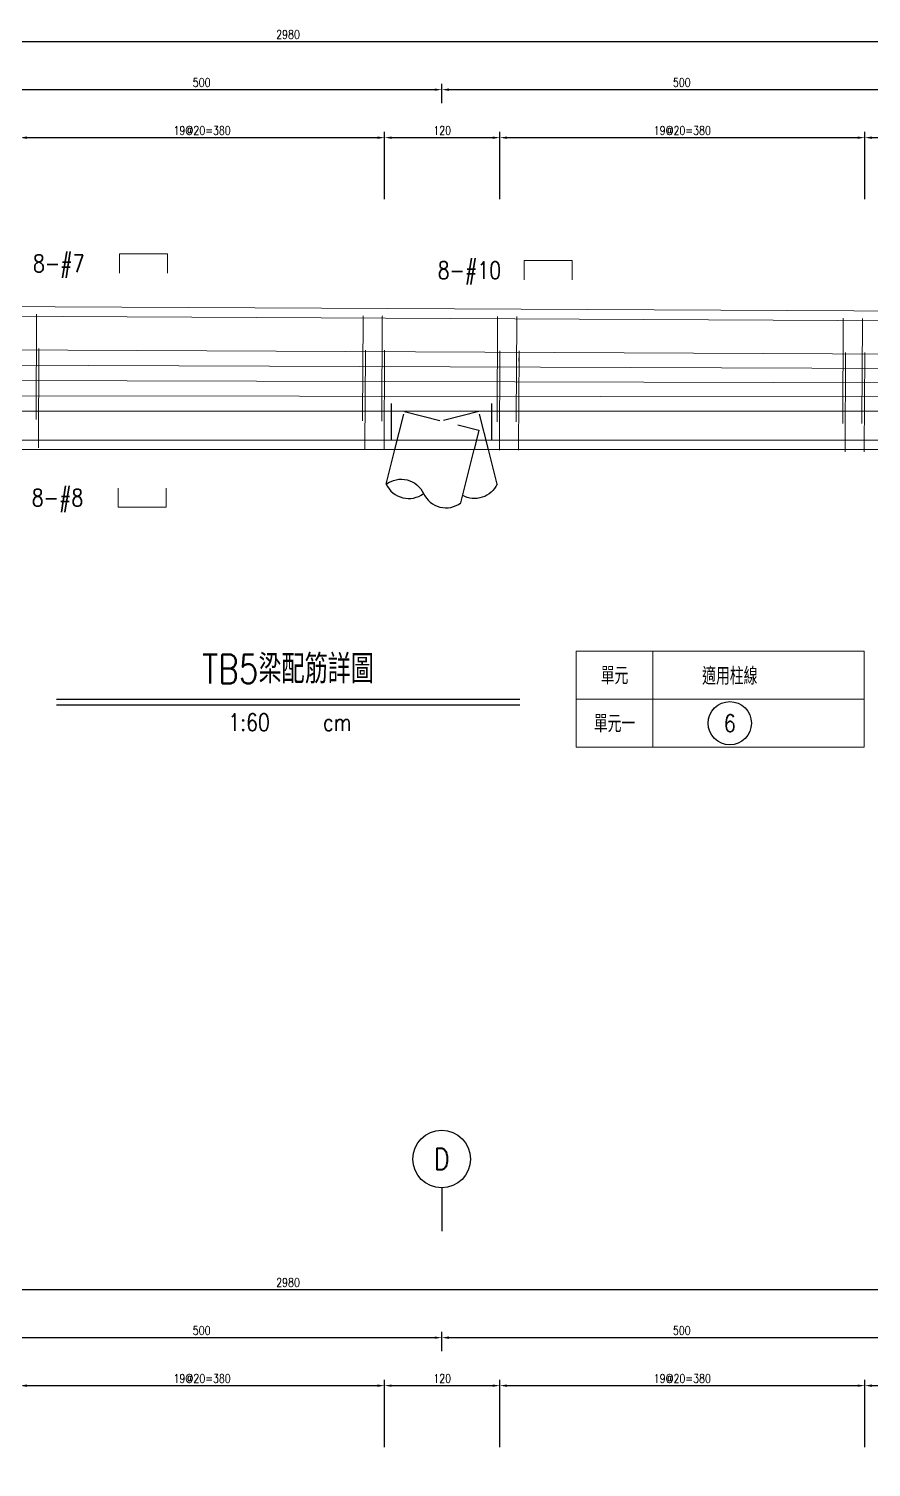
# Model space of a CAD drawing. Extents: x -4754 to 4976, y -19960 to 3841.
# Drawn here: x 955 to 1832, y -14060 to -12561 of the extents above; entities that cross this region are included whole.
import ezdxf
from ezdxf.enums import TextEntityAlignment as Align

# ---------------------------------------------------------------- set-up
doc = ezdxf.new("R2010")
doc.units = 0
doc.header["$LTSCALE"] = 3
doc.linetypes.add('DASHED', pattern=[19.05, 12.7, -6.35])
doc.layers.get('0').update_dxf_attribs({"linetype": 'CONTINUOUS'})
doc.layers.add('HB_0', color=7, linetype='CONTINUOUS', transparency=0.5)
for name, color, linetype in [('HB_DIM', 1, 'CONTINUOUS'), ('HB_SYMBOLS', 7, 'CONTINUOUS'), ('HB_TXT_CTEXT', 2, 'CONTINUOUS'), ('鋼筋', 3, 'CONTINUOUS')]:
    doc.layers.add(name, color=color, linetype=linetype)
doc.styles.get("Standard").update_dxf_attribs({"font": 'ROMANS.shx', "width": 0.8, "bigfont": 'chineset.shx'})
doc.dimstyles.new('30', dxfattribs={"dimscale": 3, "dimtxt": 3, "dimasz": 2.5, "dimexe": 2, "dimexo": 2, "dimgap": 1, "dimtad": 1, "dimdsep": 46, "dimtxsty": 'Standard', "dimcen": 0, "dimclrd": 256, "dimclre": 256, "dimclrt": 2, "dimadec": 0, "dimazin": 0, "dimtfac": 1, "dimtix": 1, "dimtmove": 2, "dimatfit": 3, "dimfxl": 1, "dimtolj": 1, "dimtzin": 0, "dimarcsym": 0})

# ---------------------------------------------------------------- blocks, each defined once
blk = doc.blocks.new('pile_racked_Transverse')
at = {"layer": 'HB_0', "color": 252, "linetype": 'DASHED'}
for p, q in [((-52.2, 10), (-52.2, 50)), ((52.2, 10), (52.2, 50))]:
    blk.add_line(p, q, dxfattribs=at)
at = {"layer": 'HB_0', "linetype": 'Continuous'}
for p, q in [((-57.7, -36), (-48.7, 0)), ((19.9, -55.4), (33.7, 0)), ((57.7, -36), (48.7, 0))]:
    blk.add_line(p, q, dxfattribs=at)
at = {"layer": 'HB_0', "color": 252, "linetype": 'DASHED'}
for points in [[(-48.7, 0), (-38.8, 39.7), (38.8, 20.3), (33.7, 0)], [(48.7, 0), (38.8, 39.7), (0, 30)]]:
    blk.add_lwpolyline(points, dxfattribs=at)
at = {"layer": 'HB_0', "linetype": 'Continuous'}
for points in [[(-57.7, -36, -0.48), (-18.9, -45.7, 0.48), (19.9, -55.4, 0.48)], [(-57.7, -36, 0.48), (-18.9, -45.7, 0.48)], [(57.7, -36, -0.439137), (21.8, -47.6, -0.439137)]]:
    blk.add_lwpolyline(points, format="xyb", dxfattribs=at)
blk = doc.blocks.new('title_beam')
at = {"color": 3, "linetype": 'Continuous'}
blk.add_line((-241.2, 0), (241.2, 0), dxfattribs=at)
at = {"color": 1, "linetype": 'Continuous'}
blk.add_line((-241.2, -6), (241.2, -6), dxfattribs=at)
at = {"color": 3, "linetype": 'Continuous', "width": 0.8}
blk.add_attdef('TITLE', text='', height=30, dxfattribs=at).set_placement((0, 33), align=Align.MIDDLE)
at = {"linetype": 'Continuous', "width": 0.8}
blk.add_attdef('SCALE', text='', height=18, dxfattribs=at).set_placement((-40.6, -24), align=Align.MIDDLE)
blk.add_attdef('CM', (36.5, -33), '', height=18, dxfattribs=at)
blk = doc.blocks.new('line_tag')
at = {"layer": 'HB_SYMBOLS', "color": 4, "linetype": 'Continuous'}
blk.add_circle((0, 0), 22.5, dxfattribs=at)
at = {"color": 4, "linetype": 'Continuous', "width": 0.8}
blk.add_attdef('A', text='', height=18, dxfattribs=at).set_placement((0, 0), align=Align.MIDDLE)
blk = doc.blocks.new('*D376')
at = {"layer": 'HB_DIM', "linetype": 'Continuous', "lineweight": -2}
for p, q in [((945.1, -12738.8), (945.1, -12668.8)), ((952.6, -12674.8), (1317.6, -12674.8)), ((1325.1, -12738.8), (1325.1, -12668.8))]:
    blk.add_line(p, q, dxfattribs=at)
at = {"layer": 'HB_DIM'}
for points in [[(952.6, -12673.6), (952.6, -12676.1), (945.1, -12674.8)], [(1317.6, -12676.1), (1317.6, -12673.6), (1325.1, -12674.8)]]:
    blk.add_solid(points, dxfattribs=at)
at = {"layer": 'HB_DIM', "color": 2, "linetype": 'Continuous', "insert": (1135.1, -12667.3), "char_height": 9, "attachment_point": 5, "rotation": 0}
blk.add_mtext('\\A1;19@20=380', dxfattribs=at)
blk = doc.blocks.new('*D377')
at = {"layer": 'HB_DIM', "linetype": 'Continuous', "lineweight": -2}
for p, q in [((1325.1, -12738.8), (1325.1, -12668.8)), ((1332.6, -12674.8), (1437.6, -12674.8)), ((1445.1, -12738.8), (1445.1, -12668.8))]:
    blk.add_line(p, q, dxfattribs=at)
at = {"layer": 'HB_DIM'}
for points in [[(1332.6, -12673.6), (1332.6, -12676.1), (1325.1, -12674.8)], [(1437.6, -12676.1), (1437.6, -12673.6), (1445.1, -12674.8)]]:
    blk.add_solid(points, dxfattribs=at)
at = {"layer": 'HB_DIM', "color": 2, "linetype": 'Continuous', "insert": (1385.1, -12667.3), "char_height": 9, "attachment_point": 5, "rotation": 0}
blk.add_mtext('\\A1;120', dxfattribs=at)
blk = doc.blocks.new('*D378')
at = {"layer": 'HB_DIM', "linetype": 'Continuous', "lineweight": -2}
for p, q in [((1445.1, -12738.8), (1445.1, -12668.8)), ((1452.6, -12674.8), (1817.6, -12674.8)), ((1825.1, -12738.8), (1825.1, -12668.8))]:
    blk.add_line(p, q, dxfattribs=at)
at = {"layer": 'HB_DIM'}
for points in [[(1452.6, -12673.6), (1452.6, -12676.1), (1445.1, -12674.8)], [(1817.6, -12676.1), (1817.6, -12673.6), (1825.1, -12674.8)]]:
    blk.add_solid(points, dxfattribs=at)
at = {"layer": 'HB_DIM', "color": 2, "linetype": 'Continuous', "insert": (1635.1, -12667.3), "char_height": 9, "attachment_point": 5, "rotation": 0}
blk.add_mtext('\\A1;19@20=380', dxfattribs=at)
blk = doc.blocks.new('*D379')
at = {"layer": 'HB_DIM', "linetype": 'Continuous', "lineweight": -2}
for p, q in [((1825.1, -12738.8), (1825.1, -12668.8)), ((1832.6, -12674.8), (1937.6, -12674.8)), ((1945.1, -12738.8), (1945.1, -12668.8))]:
    blk.add_line(p, q, dxfattribs=at)
at = {"layer": 'HB_DIM'}
for points in [[(1832.6, -12673.6), (1832.6, -12676.1), (1825.1, -12674.8)], [(1937.6, -12676.1), (1937.6, -12673.6), (1945.1, -12674.8)]]:
    blk.add_solid(points, dxfattribs=at)
at = {"layer": 'HB_DIM', "color": 2, "linetype": 'Continuous', "insert": (1885.1, -12667.3), "char_height": 9, "attachment_point": 5, "rotation": 0}
blk.add_mtext('\\A1;120', dxfattribs=at)
blk = doc.blocks.new('*D384')
at = {"layer": 'HB_DIM', "linetype": 'Continuous', "lineweight": -2}
for p, q in [((-265.4, -12738.8), (-265.4, -12568.8)), ((2714.6, -12753.8), (2714.6, -12568.8)), ((-257.9, -12574.8), (2707.1, -12574.8))]:
    blk.add_line(p, q, dxfattribs=at)
at = {"layer": 'HB_DIM'}
for points in [[(-257.9, -12573.6), (-257.9, -12576.1), (-265.4, -12574.8)], [(2707.1, -12576.1), (2707.1, -12573.6), (2714.6, -12574.8)]]:
    blk.add_solid(points, dxfattribs=at)
at = {"layer": 'HB_DIM', "color": 2, "linetype": 'Continuous', "insert": (1224.6, -12567.3), "char_height": 9, "attachment_point": 5, "rotation": 0}
blk.add_mtext('\\A1;2980', dxfattribs=at)
blk = doc.blocks.new('*D388')
at = {"layer": 'HB_DIM', "linetype": 'Continuous', "lineweight": -2}
for p, q in [((884.6, -12638.8), (884.6, -12618.8)), ((892.1, -12624.8), (1377.1, -12624.8)), ((1384.6, -12638.8), (1384.6, -12618.8))]:
    blk.add_line(p, q, dxfattribs=at)
at = {"layer": 'HB_DIM'}
for points in [[(892.1, -12623.6), (892.1, -12626.1), (884.6, -12624.8)], [(1377.1, -12626.1), (1377.1, -12623.6), (1384.6, -12624.8)]]:
    blk.add_solid(points, dxfattribs=at)
at = {"layer": 'HB_DIM', "color": 2, "linetype": 'Continuous', "insert": (1134.6, -12617.3), "char_height": 9, "attachment_point": 5, "rotation": 0}
blk.add_mtext('\\A1;500', dxfattribs=at)
blk = doc.blocks.new('*D389')
at = {"layer": 'HB_DIM', "linetype": 'Continuous', "lineweight": -2}
for p, q in [((1384.6, -12638.8), (1384.6, -12618.8)), ((1392.1, -12624.8), (1877.1, -12624.8)), ((1884.6, -12638.8), (1884.6, -12618.8))]:
    blk.add_line(p, q, dxfattribs=at)
at = {"layer": 'HB_DIM'}
for points in [[(1392.1, -12623.6), (1392.1, -12626.1), (1384.6, -12624.8)], [(1877.1, -12626.1), (1877.1, -12623.6), (1884.6, -12624.8)]]:
    blk.add_solid(points, dxfattribs=at)
at = {"layer": 'HB_DIM', "color": 2, "linetype": 'Continuous', "insert": (1634.6, -12617.3), "char_height": 9, "attachment_point": 5, "rotation": 0}
blk.add_mtext('\\A1;500', dxfattribs=at)
blk = doc.blocks.new('line_guide')
at = {"color": 4, "linetype": 'Continuous'}
blk.add_line((0, 0), (0, -45), dxfattribs=at)
blk.add_circle((0, 30), 30, dxfattribs=at)
at = {"color": 4, "linetype": 'Continuous', "width": 0.8}
blk.add_attdef('A', text='', height=22.5, dxfattribs=at).set_placement((0, 30), align=Align.MIDDLE)
blk = doc.blocks.new('*D402')
at = {"layer": 'HB_DIM', "linetype": 'Continuous', "lineweight": -2}
for p, q in [((945.1, -14038.8), (945.1, -13968.8)), ((952.6, -13974.8), (1317.6, -13974.8)), ((1325.1, -14038.8), (1325.1, -13968.8))]:
    blk.add_line(p, q, dxfattribs=at)
at = {"layer": 'HB_DIM'}
for points in [[(952.6, -13973.6), (952.6, -13976.1), (945.1, -13974.8)], [(1317.6, -13976.1), (1317.6, -13973.6), (1325.1, -13974.8)]]:
    blk.add_solid(points, dxfattribs=at)
at = {"layer": 'HB_DIM', "color": 2, "linetype": 'Continuous', "insert": (1135.1, -13967.3), "char_height": 9, "attachment_point": 5, "rotation": 0}
blk.add_mtext('\\A1;19@20=380', dxfattribs=at)
blk = doc.blocks.new('*D403')
at = {"layer": 'HB_DIM', "linetype": 'Continuous', "lineweight": -2}
for p, q in [((1325.1, -14038.8), (1325.1, -13968.8)), ((1332.6, -13974.8), (1437.6, -13974.8)), ((1445.1, -14038.8), (1445.1, -13968.8))]:
    blk.add_line(p, q, dxfattribs=at)
at = {"layer": 'HB_DIM'}
for points in [[(1332.6, -13973.6), (1332.6, -13976.1), (1325.1, -13974.8)], [(1437.6, -13976.1), (1437.6, -13973.6), (1445.1, -13974.8)]]:
    blk.add_solid(points, dxfattribs=at)
at = {"layer": 'HB_DIM', "color": 2, "linetype": 'Continuous', "insert": (1385.1, -13967.3), "char_height": 9, "attachment_point": 5, "rotation": 0}
blk.add_mtext('\\A1;120', dxfattribs=at)
blk = doc.blocks.new('*D404')
at = {"layer": 'HB_DIM', "linetype": 'Continuous', "lineweight": -2}
for p, q in [((1445.1, -14038.8), (1445.1, -13968.8)), ((1452.6, -13974.8), (1817.6, -13974.8)), ((1825.1, -14038.8), (1825.1, -13968.8))]:
    blk.add_line(p, q, dxfattribs=at)
at = {"layer": 'HB_DIM'}
for points in [[(1452.6, -13973.6), (1452.6, -13976.1), (1445.1, -13974.8)], [(1817.6, -13976.1), (1817.6, -13973.6), (1825.1, -13974.8)]]:
    blk.add_solid(points, dxfattribs=at)
at = {"layer": 'HB_DIM', "color": 2, "linetype": 'Continuous', "insert": (1635.1, -13967.3), "char_height": 9, "attachment_point": 5, "rotation": 0}
blk.add_mtext('\\A1;19@20=380', dxfattribs=at)
blk = doc.blocks.new('*D405')
at = {"layer": 'HB_DIM', "linetype": 'Continuous', "lineweight": -2}
for p, q in [((1825.1, -14038.8), (1825.1, -13968.8)), ((1832.6, -13974.8), (1937.6, -13974.8)), ((1945.1, -14038.8), (1945.1, -13968.8))]:
    blk.add_line(p, q, dxfattribs=at)
at = {"layer": 'HB_DIM'}
for points in [[(1832.6, -13973.6), (1832.6, -13976.1), (1825.1, -13974.8)], [(1937.6, -13976.1), (1937.6, -13973.6), (1945.1, -13974.8)]]:
    blk.add_solid(points, dxfattribs=at)
at = {"layer": 'HB_DIM', "color": 2, "linetype": 'Continuous', "insert": (1885.1, -13967.3), "char_height": 9, "attachment_point": 5, "rotation": 0}
blk.add_mtext('\\A1;120', dxfattribs=at)
blk = doc.blocks.new('*D410')
at = {"layer": 'HB_DIM', "linetype": 'Continuous', "lineweight": -2}
for p, q in [((-265.4, -14038.8), (-265.4, -13868.8)), ((-257.9, -13874.8), (2707.1, -13874.8)), ((2714.6, -14053.8), (2714.6, -13868.8))]:
    blk.add_line(p, q, dxfattribs=at)
at = {"layer": 'HB_DIM'}
for points in [[(-257.9, -13873.6), (-257.9, -13876.1), (-265.4, -13874.8)], [(2707.1, -13876.1), (2707.1, -13873.6), (2714.6, -13874.8)]]:
    blk.add_solid(points, dxfattribs=at)
at = {"layer": 'HB_DIM', "color": 2, "linetype": 'Continuous', "insert": (1224.6, -13867.3), "char_height": 9, "attachment_point": 5, "rotation": 0}
blk.add_mtext('\\A1;2980', dxfattribs=at)
blk = doc.blocks.new('*D414')
at = {"layer": 'HB_DIM', "linetype": 'Continuous', "lineweight": -2}
for p, q in [((884.6, -13938.8), (884.6, -13918.8)), ((1384.6, -13938.8), (1384.6, -13918.8)), ((892.1, -13924.8), (1377.1, -13924.8))]:
    blk.add_line(p, q, dxfattribs=at)
at = {"layer": 'HB_DIM'}
for points in [[(892.1, -13923.6), (892.1, -13926.1), (884.6, -13924.8)], [(1377.1, -13926.1), (1377.1, -13923.6), (1384.6, -13924.8)]]:
    blk.add_solid(points, dxfattribs=at)
at = {"layer": 'HB_DIM', "color": 2, "linetype": 'Continuous', "insert": (1134.6, -13917.3), "char_height": 9, "attachment_point": 5, "rotation": 0}
blk.add_mtext('\\A1;500', dxfattribs=at)
blk = doc.blocks.new('*D415')
at = {"layer": 'HB_DIM', "linetype": 'Continuous', "lineweight": -2}
for p, q in [((1384.6, -13938.8), (1384.6, -13918.8)), ((1884.6, -13938.8), (1884.6, -13918.8)), ((1392.1, -13924.8), (1877.1, -13924.8))]:
    blk.add_line(p, q, dxfattribs=at)
at = {"layer": 'HB_DIM'}
for points in [[(1392.1, -13923.6), (1392.1, -13926.1), (1384.6, -13924.8)], [(1877.1, -13926.1), (1877.1, -13923.6), (1884.6, -13924.8)]]:
    blk.add_solid(points, dxfattribs=at)
at = {"layer": 'HB_DIM', "color": 2, "linetype": 'Continuous', "insert": (1634.6, -13917.3), "char_height": 9, "attachment_point": 5, "rotation": 0}
blk.add_mtext('\\A1;500', dxfattribs=at)

msp = doc.modelspace()

# ---------------------------------------------------------------- linework, layer by layer
at = {"layer": 'HB_0', "lineweight": 5}
msp.add_lwpolyline([(-225.427, -12999.802), (-225.427, -12919.802), (-265.427, -12919.802), (-265.427, -12844.802), (2714.573, -12859.802), (2714.573, -12999.802), (-225.427, -12999.802)], dxfattribs=at)
at = {"layer": 'HB_DIM', "color": 1, "linetype": 'Continuous'}
msp.add_lwpolyline([(1352.521, -12862.946, 0, 1.25, 0), (1352.521, -12847.946, 0, 0, 0), (1352.521, -12812.946, 0, 0, 0), (1370.521, -12812.946, 0, 0, 0)], format="xyseb", dxfattribs=at)
at = {"layer": 'HB_TXT_CTEXT', "color": 4, "lineweight": 5, "true_color": 0x00ffff}
for p, q in [((1604.573, -13209.802), (1604.573, -13309.802)), ((1524.573, -13259.802), (1824.573, -13259.802))]:
    msp.add_line(p, q, dxfattribs=at)
msp.add_lwpolyline([(1524.573, -13209.802), (1524.573, -13309.802), (1824.573, -13309.802), (1824.573, -13209.802), (1524.573, -13209.802)], dxfattribs=at)
at = {"layer": 'HB_TXT_CTEXT', "lineweight": 5}
for points in [[(1049.051, -12815.823, -50), (1049.051, -12795.823, -50), (1099.051, -12795.823, -50), (1099.051, -12815.823, -50)], [(1470.521, -12822.946, -38), (1470.521, -12802.946, -38), (1520.521, -12802.946, -38), (1520.521, -12822.946, -38)], [(1047.798, -13039.808, -50), (1047.798, -13059.808, -50), (1097.798, -13059.808, -50), (1097.798, -13039.808, -50)]]:
    msp.add_polyline3d(points, dxfattribs=at)
at = {"layer": '鋼筋', "lineweight": 5}
for p, q in [((11.01, -12856.193, -38), (2694.033, -12869.698, -38)), ((11.01, -12856.193, -27.143), (2694.033, -12869.698, -27.143)), ((11.01, -12856.193, -16.286), (2694.033, -12869.698, -16.286)), ((11.01, -12856.193, -5.429), (2694.033, -12869.698, -5.429)), ((11.01, -12856.193, 5.429), (2694.033, -12869.698, 5.429)), ((11.01, -12856.193, 16.286), (2694.033, -12869.698, 16.286)), ((11.01, -12856.193, 27.143), (2694.033, -12869.698, 27.143)), ((11.01, -12856.193, 38), (2694.033, -12869.698, 38)), ((962.743, -12861.942, 40.245), (962.224, -12965.081, 40.245)), ((962.224, -12965.081, -40.245), (962.743, -12861.942, -40.245)), ((962.705, -12869.562, 33.895), (962.743, -12861.942, 33.895)), ((962.743, -12861.942, -33.895), (962.705, -12869.562, -33.895)), ((1302.739, -12863.653, 40.245), (1302.219, -12966.793, 40.245)), ((1302.219, -12966.793, -40.245), (1302.739, -12863.653, -40.245)), ((1302.7, -12871.273, 33.895), (1302.739, -12863.653, 33.895)), ((1302.739, -12863.653, -33.895), (1302.7, -12871.273, -33.895)), ((1322.738, -12863.754, 40.245), (1322.219, -12966.893, 40.245)), ((1322.219, -12966.893, -40.245), (1322.738, -12863.754, -40.245)), ((1322.7, -12871.374, 33.895), (1322.738, -12863.754, 33.895)), ((1322.738, -12863.754, -33.895), (1322.7, -12871.374, -33.895)), ((1442.737, -12864.358, 40.245), (1442.218, -12967.497, 40.245)), ((1442.218, -12967.497, -40.245), (1442.737, -12864.358, -40.245)), ((1442.698, -12871.978, 33.895), (1442.737, -12864.358, 33.895)), ((1442.737, -12864.358, -33.895), (1442.698, -12871.978, -33.895)), ((1462.737, -12864.459, 40.245), (1462.217, -12967.598, 40.245)), ((1462.217, -12967.598, -40.245), (1462.737, -12864.459, -40.245)), ((1462.698, -12872.079, 33.895), (1462.737, -12864.459, 33.895)), ((1462.737, -12864.459, -33.895), (1462.698, -12872.079, -33.895)), ((1802.732, -12866.17, 40.245), (1802.213, -12969.309, 40.245)), ((1802.213, -12969.309, -40.245), (1802.732, -12866.17, -40.245)), ((1802.694, -12873.79, 33.895), (1802.732, -12866.17, 33.895)), ((1802.732, -12866.17, -33.895), (1802.694, -12873.79, -33.895)), ((1822.732, -12866.271, 40.245), (1822.213, -12969.41, 40.245)), ((1822.213, -12969.41, -40.245), (1822.732, -12866.271, -40.245)), ((1822.694, -12873.891, 33.895), (1822.732, -12866.271, 33.895)), ((1822.732, -12866.271, -33.895), (1822.694, -12873.891, -33.895)), ((-245.103, -12889.902, -50), (2695.282, -12904.703, -50)), ((-245.103, -12889.902, -35.714), (2695.282, -12904.703, -35.714)), ((-245.103, -12889.902, -21.429), (2695.282, -12904.703, -21.429)), ((-245.103, -12889.902, -7.143), (2695.282, -12904.703, -7.143)), ((-245.103, -12889.902, 7.143), (2695.282, -12904.703, 7.143)), ((-245.103, -12889.902, 21.429), (2695.282, -12904.703, 21.429)), ((-245.103, -12889.902, 35.714), (2695.282, -12904.703, 35.714)), ((-245.103, -12889.902, 50), (2695.282, -12904.703, 50)), ((965.104, -12897.486, 51.745), (964.615, -12994.623, 51.745)), ((964.615, -12994.623, -51.745), (965.104, -12897.486, -51.745)), ((965.066, -12905.106, 45.395), (965.104, -12897.486, 45.395)), ((965.104, -12897.486, -45.395), (965.066, -12905.106, -45.395)), ((1305.1, -12899.197, 51.745), (1304.611, -12996.335, 51.745)), ((1304.611, -12996.335, -51.745), (1305.1, -12899.197, -51.745)), ((1305.061, -12906.817, 45.395), (1305.1, -12899.197, 45.395)), ((1305.1, -12899.197, -45.395), (1305.061, -12906.817, -45.395)), ((1325.099, -12899.298, 51.745), (1324.61, -12996.435, 51.745)), ((1324.61, -12996.435, -51.745), (1325.099, -12899.298, -51.745)), ((1325.061, -12906.918, 45.395), (1325.099, -12899.298, 45.395)), ((1325.099, -12899.298, -45.395), (1325.061, -12906.918, -45.395)), ((1445.098, -12899.902, 51.745), (1444.609, -12997.039, 51.745)), ((1444.609, -12997.039, -51.745), (1445.098, -12899.902, -51.745)), ((1445.06, -12907.522, 45.395), (1445.098, -12899.902, 45.395)), ((1445.098, -12899.902, -45.395), (1445.06, -12907.522, -45.395)), ((1465.098, -12900.003, 51.745), (1464.609, -12997.14, 51.745)), ((1464.609, -12997.14, -51.745), (1465.098, -12900.003, -51.745)), ((1465.059, -12907.623, 45.395), (1465.098, -12900.003, 45.395)), ((1465.098, -12900.003, -45.395), (1465.059, -12907.623, -45.395)), ((-242.961, -12907.406, -50), (2692.983, -12918.449, -50)), ((-242.961, -12907.406, 50), (2692.983, -12918.449, 50)), ((1805.093, -12901.714, 51.745), (1804.604, -12998.852, 51.745)), ((1804.604, -12998.852, -51.745), (1805.093, -12901.714, -51.745)), ((1805.055, -12909.334, 45.395), (1805.093, -12901.714, 45.395)), ((1805.093, -12901.714, -45.395), (1805.055, -12909.334, -45.395)), ((1825.093, -12901.815, 51.745), (1824.604, -12998.952, 51.745)), ((1824.604, -12998.952, -51.745), (1825.093, -12901.815, -51.745)), ((1825.055, -12909.435, 45.395), (1825.093, -12901.815, 45.395)), ((1825.093, -12901.815, -45.395), (1825.055, -12909.435, -45.395)), ((-243.049, -12924.898, -50), (2692.906, -12932.206, -50)), ((-243.049, -12924.898, 50), (2692.906, -12932.206, 50)), ((-243.137, -12942.39, -50), (2692.825, -12945.964, -50)), ((-243.137, -12942.39, 50), (2692.825, -12945.964, 50)), ((-250.29, -12959.832, -50), (2699.93, -12959.772, -50)), ((-250.29, -12959.832, -35.714), (2699.93, -12959.772, -35.714)), ((-250.29, -12959.832, -21.429), (2699.93, -12959.772, -21.429)), ((-250.29, -12959.832, -7.143), (2699.93, -12959.772, -7.143)), ((-250.29, -12959.832, 7.143), (2699.93, -12959.772, 7.143)), ((-250.29, -12959.832, 21.429), (2699.93, -12959.772, 21.429)), ((-250.29, -12959.832, 35.714), (2699.93, -12959.772, 35.714)), ((-250.29, -12959.832, 50), (2699.93, -12959.772, 50)), ((962.208, -12968.256, 37.07), (962.208, -12968.256, -37.07)), ((1302.203, -12969.968, 37.07), (1302.203, -12969.968, -37.07)), ((1322.203, -12970.068, 37.07), (1322.203, -12970.068, -37.07)), ((1442.202, -12970.672, 37.07), (1442.202, -12970.672, -37.07)), ((1462.201, -12970.773, 37.07), (1462.201, -12970.773, -37.07)), ((1802.197, -12972.484, 37.07), (1802.197, -12972.484, -37.07)), ((1822.197, -12972.585, 37.07), (1822.197, -12972.585, -37.07)), ((-246.657, -12989.862, -50), (2695.973, -12989.742, -50)), ((-246.657, -12989.862, -35.714), (2695.973, -12989.742, -35.714)), ((-246.657, -12989.862, -21.429), (2695.973, -12989.742, -21.429)), ((-246.657, -12989.862, -7.143), (2695.973, -12989.742, -7.143)), ((-246.657, -12989.862, 7.143), (2695.973, -12989.742, 7.143)), ((-246.657, -12989.862, 21.429), (2695.973, -12989.742, 21.429)), ((-246.657, -12989.862, 35.714), (2695.973, -12989.742, 35.714)), ((-246.657, -12989.862, 50), (2695.973, -12989.742, 50)), ((964.599, -12997.798, 48.57), (964.599, -12997.798, -48.57)), ((1304.595, -12999.51, 48.57), (1304.595, -12999.51, -48.57)), ((1324.594, -12999.61, 48.57), (1324.594, -12999.61, -48.57)), ((1444.593, -13000.214, 48.57), (1444.593, -13000.214, -48.57)), ((1464.593, -13000.315, 48.57), (1464.593, -13000.315, -48.57)), ((1804.588, -13002.027, 48.57), (1804.588, -13002.027, -48.57)), ((1824.588, -13002.127, 48.57), (1824.588, -13002.127, -48.57))]:
    msp.add_line(p, q, dxfattribs=at)
at = {"layer": '鋼筋', "lineweight": 5, "extrusion": (0.999987, -0.005033, 0)}
for centre, start, end in [((-12856.933, 37.07, 1027.471), 270, 90), ((-12856.933, -37.07, 1027.471), 270, 90), ((-12856.933, 37.07, 1367.471), 270, 90), ((-12856.933, -37.07, 1367.471), 270, 90), ((-12856.933, 37.07, 1387.471), 270, 90), ((-12856.933, -37.07, 1387.471), 270, 90), ((-12856.933, 37.07, 1507.471), 270, 90), ((-12856.933, -37.07, 1507.471), 270, 90), ((-12856.933, 37.07, 1527.471), 270, 90), ((-12856.933, -37.07, 1527.471), 270, 90), ((-12856.933, 37.07, 1867.471), 270, 90), ((-12856.933, -37.07, 1867.471), 270, 90), ((-12856.933, 37.07, 1887.471), 270, 90), ((-12856.933, -37.07, 1887.471), 270, 90), ((-12892.465, 48.57, 1030.011), 270, 90), ((-12892.465, -48.57, 1030.011), 270, 90), ((-12892.465, 48.57, 1370.011), 270, 90), ((-12892.465, -48.57, 1370.011), 270, 90), ((-12892.465, 48.57, 1390.011), 270, 90), ((-12892.465, -48.57, 1390.011), 270, 90), ((-12892.465, 48.57, 1510.011), 270, 90), ((-12892.465, -48.57, 1510.011), 270, 90), ((-12892.465, 48.57, 1530.011), 270, 90), ((-12892.465, -48.57, 1530.011), 270, 90), ((-12892.465, 48.57, 1870.011), 270, 90), ((-12892.465, -48.57, 1870.011), 270, 90), ((-12892.465, 48.57, 1890.011), 270, 90), ((-12892.465, -48.57, 1890.011), 270, 90), ((-12960.074, 37.07, 1027.471), 90, 180), ((-12960.074, -37.07, 1027.471), 180, 270), ((-12960.074, 37.07, 1367.471), 90, 180), ((-12960.074, -37.07, 1367.471), 180, 270), ((-12960.074, 37.07, 1387.471), 90, 180), ((-12960.074, -37.07, 1387.471), 180, 270), ((-12960.074, 37.07, 1507.471), 90, 180), ((-12960.074, -37.07, 1507.471), 180, 270), ((-12960.074, 37.07, 1527.471), 90, 180), ((-12960.074, -37.07, 1527.471), 180, 270), ((-12960.074, 37.07, 1867.471), 90, 180), ((-12960.074, -37.07, 1867.471), 180, 270), ((-12960.074, 37.07, 1887.471), 90, 180), ((-12960.074, -37.07, 1887.471), 180, 270), ((-12989.603, 48.57, 1030.011), 90, 180), ((-12989.603, -48.57, 1030.011), 180, 270), ((-12989.603, 48.57, 1370.011), 90, 180), ((-12989.603, -48.57, 1370.011), 180, 270), ((-12989.603, 48.57, 1390.011), 90, 180), ((-12989.603, -48.57, 1390.011), 180, 270), ((-12989.603, 48.57, 1510.011), 90, 180), ((-12989.603, -48.57, 1510.011), 180, 270), ((-12989.603, 48.57, 1530.011), 90, 180), ((-12989.603, -48.57, 1530.011), 180, 270), ((-12989.603, 48.57, 1870.011), 90, 180), ((-12989.603, -48.57, 1870.011), 180, 270), ((-12989.603, 48.57, 1890.011), 90, 180), ((-12989.603, -48.57, 1890.011), 180, 270)]:
    msp.add_arc(centre, 3.175, start, end, dxfattribs=at)

# ---------------------------------------------------------------- block references
at = {"layer": 'HB_0', "linetype": 'Continuous'}
msp.add_blockref('pile_racked_Transverse', (1384.573, -12999.802), dxfattribs=at)
msp.add_blockref('line_guide', (1384.573, -13768.802), dxfattribs=at).add_auto_attribs({'A': 'D'})
at = {"layer": 'HB_TXT_CTEXT', "linetype": 'Continuous'}
for name, p, values in [('title_beam', (1224.573, -13259.802), {'TITLE': 'TB5梁配筋詳圖', 'SCALE': '1:60', 'CM': 'cm'}), ('line_tag', (1684.573, -13284.802), {'A': '6'})]:
    msp.add_blockref(name, p, dxfattribs=at).add_auto_attribs(values)

# ---------------------------------------------------------------- texts
at = {"layer": 'HB_TXT_CTEXT', "linetype": 'Continuous', "width": 0.8}
for s, p in [(' 8-#7', (949.051, -12805.823, -50)), (' 8-#10', (1370.521, -12812.946, -38)), (' 8-#8', (947.798, -13049.808, -50))]:
    msp.add_text(s, height=18, dxfattribs=at).set_placement(p, align=Align.MIDDLE_LEFT)
for s, p in [('單元', (1564.573, -13234.802)), ('適用柱線', (1684.573, -13234.802)), ('單元一', (1564.573, -13284.802))]:
    msp.add_text(s, height=18, dxfattribs=at).set_placement(p, align=Align.MIDDLE)

# ---------------------------------------------------------------- dimensions: what is measured, and where the dimension line sits
at = {"layer": 'HB_DIM', "linetype": 'Continuous'}
for base, p1, p2, picture, middle in [((2714.573, -12574.802), (-265.427, -12744.802), (2714.573, -12759.802), '*D384', (1224.573, -12567.302)), ((1384.573, -12624.802), (884.573, -12644.802, -739), (1384.573, -12644.802, -239), '*D388', (1134.573, -12617.302)), ((1884.573, -12624.802), (1384.573, -12644.802, -239), (1884.573, -12644.802, 261), '*D389', (1634.573, -12617.302)), ((1445.06, -12674.802), (1325.061, -12744.802, 45.395), (1445.06, -12744.802, 45.395), '*D377', (1385.06, -12667.302)), ((1945.053, -12674.802), (1825.055, -12744.802, 45.395), (1945.053, -12744.802, 45.395), '*D379', (1885.054, -12667.302)), ((2714.573, -13874.802), (-265.427, -14044.802), (2714.573, -14059.802), '*D410', (1224.573, -13867.302)), ((1384.573, -13924.802), (884.573, -13944.802, -1179), (1384.573, -13944.802, -679), '*D414', (1134.573, -13917.302)), ((1884.573, -13924.802), (1384.573, -13944.802, -679), (1884.573, -13944.802, -179), '*D415', (1634.573, -13917.302)), ((1445.06, -13974.802), (1325.061, -14044.802, 45.395), (1445.06, -14044.802, 45.395), '*D403', (1385.06, -13967.302)), ((1945.053, -13974.802), (1825.055, -14044.802, 45.395), (1945.053, -14044.802, 45.395), '*D405', (1885.054, -13967.302))]:
    dim = msp.add_linear_dim(base=base, p1=p1, p2=p2, angle=0, dimstyle='30', override={"dimdec": 0, "dimpost": '<>'}, dxfattribs=at)
    dim.commit()
    dim.dimension.update_dxf_attribs({"geometry": picture, "text_midpoint": middle})
for base, p1, p2, picture, middle in [((1325.061, -12674.802), (945.066, -12744.802, 45.395), (1325.061, -12744.802, 45.395), '*D376', (1135.063, -12667.302)), ((1825.055, -12674.802), (1445.06, -12744.802, 45.395), (1825.055, -12744.802, 45.395), '*D378', (1635.057, -12667.302)), ((1325.061, -13974.802), (945.066, -14044.802, 45.395), (1325.061, -14044.802, 45.395), '*D402', (1135.063, -13967.302)), ((1825.055, -13974.802), (1445.06, -14044.802, 45.395), (1825.055, -14044.802, 45.395), '*D404', (1635.057, -13967.302))]:
    dim = msp.add_linear_dim(base=base, p1=p1, p2=p2, angle=0, text='19@20=<>', dimstyle='30', override={"dimdec": 0, "dimpost": '<>'}, dxfattribs=at)
    dim.commit()
    dim.dimension.update_dxf_attribs({"geometry": picture, "text_midpoint": middle})

doc.saveas('drawing.dxf')
